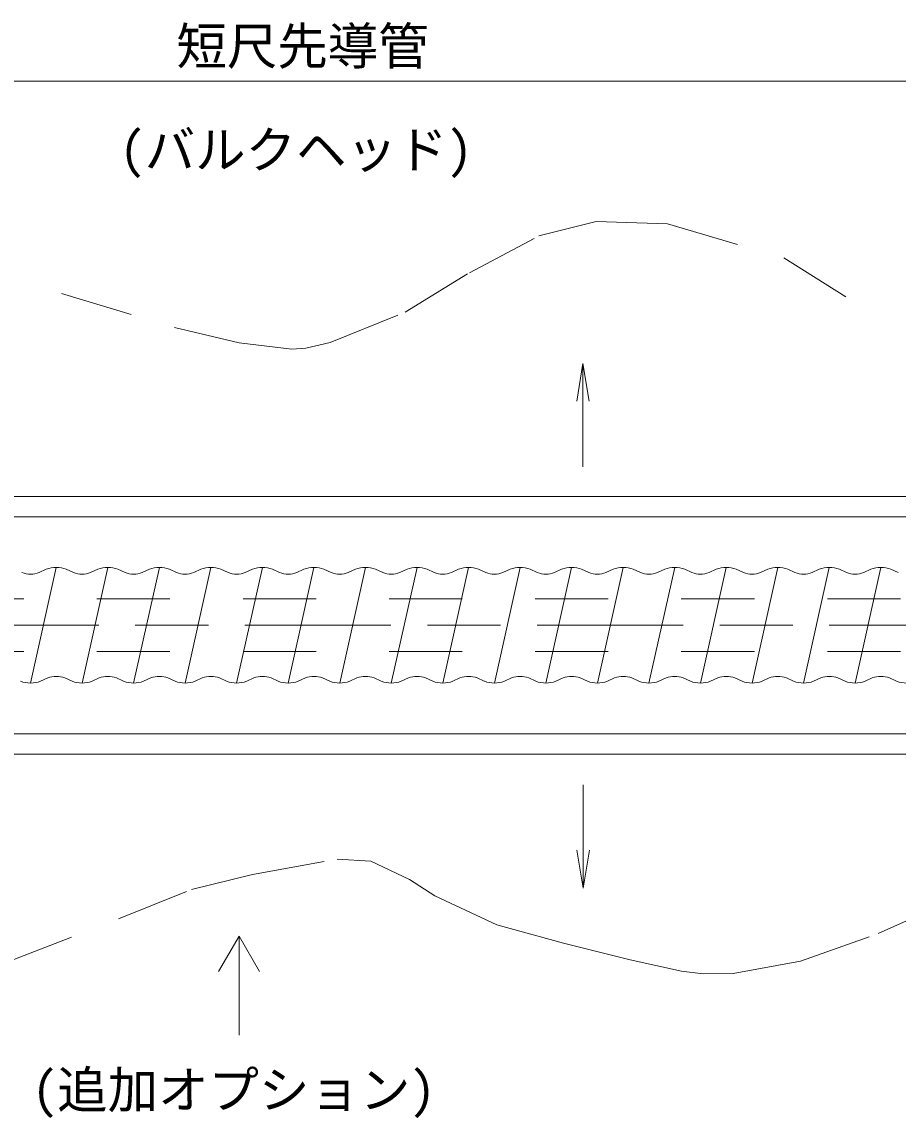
# Model space of a CAD drawing. Units: millimetres on the paper. Extents: x 35 to 806, y 25 to 569.
# Drawn here: x 355.4 to 427.4, y 233.6 to 323.7 of the extents above; entities that cross this region are included whole.
import ezdxf
from ezdxf.enums import TextEntityAlignment as Align

# ---------------------------------------------------------------- set-up
doc = ezdxf.new("R2010")
doc.units = ezdxf.units.MM
doc.linetypes.add('DASHED_SPACED', pattern=[12, 6, -6])
doc.linetypes.add('USER1', pattern=[24, 12, -3, 6, -3])
for name, color, linetype, lineweight in [('1外形線', 7, 'Continuous', 13), ('3隠れ線', 2, 'DASHED_SPACED', 13), ('4中心線', 7, 'USER1', 13), ('6寸法線', 2, 'Continuous', 13)]:
    doc.layers.add(name, color=color, linetype=linetype, lineweight=lineweight)
doc.styles.add('ＭＳ ゴシック', font='')
doc.styles.get('ＭＳ ゴシック').set_extended_font_data('MS Gothic')

# ---------------------------------------------------------------- blocks, each defined once
blk = doc.blocks.new('open_arrow')
at = {"color": 0, "linetype": 'Continuous', "lineweight": -2}
blk.add_lwpolyline([(7.5, 1.25), (0, 0), (7.5, -1.25)], dxfattribs=at)

msp = doc.modelspace()

# ---------------------------------------------------------------- linework, layer by layer
at = {"layer": '1外形線'}
for p, q in [((301.268, 284.71), (455.923, 284.71)), ((301.268, 283.044), (455.923, 283.044)), ((358.222, 278.877), (356.106, 269.377)), ((356.811, 278.455), (357.401, 278.727)), ((359.046, 278.727), (359.635, 278.455)), ((362.456, 278.876), (360.339, 269.376)), ((361.045, 278.455), (361.634, 278.727)), ((363.279, 278.727), (363.869, 278.455)), ((366.689, 278.876), (364.572, 269.376)), ((366.689, 278.876), (364.573, 269.377)), ((365.278, 278.455), (365.868, 278.727)), ((365.278, 278.455), (365.868, 278.727)), ((367.512, 278.727), (368.102, 278.455)), ((370.923, 278.877), (368.806, 269.377)), ((369.512, 278.455), (370.101, 278.727)), ((371.746, 278.727), (372.335, 278.455)), ((375.156, 278.877), (373.039, 269.377)), ((373.745, 278.455), (374.334, 278.727)), ((375.979, 278.727), (376.569, 278.455)), ((379.389, 278.877), (377.273, 269.377)), ((377.978, 278.455), (378.568, 278.727)), ((380.212, 278.728), (380.802, 278.455)), ((383.623, 278.877), (381.506, 269.376)), ((382.212, 278.456), (382.801, 278.728)), ((384.446, 278.728), (385.035, 278.455)), ((387.855, 278.876), (385.738, 269.377)), ((387.856, 278.877), (385.739, 269.377)), ((386.444, 278.455), (387.034, 278.727)), ((386.445, 278.455), (387.035, 278.727)), ((388.678, 278.727), (389.268, 278.455)), ((392.088, 278.877), (389.972, 269.377)), ((390.677, 278.455), (391.267, 278.727)), ((392.911, 278.727), (393.501, 278.455)), ((396.322, 278.877), (394.205, 269.377)), ((394.911, 278.455), (395.5, 278.727)), ((397.145, 278.727), (397.734, 278.455)), ((400.555, 278.877), (398.438, 269.377)), ((399.144, 278.455), (399.734, 278.727)), ((401.378, 278.727), (401.968, 278.455)), ((404.788, 278.877), (402.672, 269.376)), ((403.377, 278.455), (403.967, 278.727)), ((405.612, 278.727), (406.201, 278.455)), ((409.021, 278.876), (406.904, 269.376)), ((409.022, 278.877), (406.905, 269.377)), ((407.61, 278.455), (408.199, 278.727)), ((407.611, 278.455), (408.2, 278.727)), ((409.844, 278.727), (410.434, 278.455)), ((413.254, 278.876), (411.138, 269.376)), ((411.843, 278.455), (412.433, 278.727)), ((414.077, 278.727), (414.667, 278.455)), ((417.488, 278.877), (415.371, 269.376)), ((416.077, 278.455), (416.666, 278.727)), ((418.311, 278.727), (418.9, 278.455)), ((421.721, 278.877), (419.604, 269.377)), ((420.31, 278.455), (420.899, 278.727)), ((422.544, 278.727), (423.134, 278.455)), ((425.954, 278.876), (423.837, 269.376)), ((424.543, 278.455), (425.133, 278.727)), ((426.777, 278.727), (427.367, 278.455)), ((356.929, 269.525), (357.518, 269.797)), ((358.928, 269.797), (359.517, 269.525)), ((361.162, 269.525), (361.752, 269.797)), ((363.161, 269.798), (363.751, 269.526)), ((363.161, 269.797), (363.751, 269.525)), ((365.395, 269.526), (365.985, 269.798)), ((367.395, 269.798), (367.984, 269.526)), ((369.629, 269.526), (370.218, 269.798)), ((371.628, 269.798), (372.218, 269.526)), ((373.862, 269.526), (374.452, 269.798)), ((375.861, 269.798), (376.451, 269.526)), ((378.095, 269.526), (378.685, 269.798)), ((380.095, 269.798), (380.684, 269.526)), ((382.329, 269.526), (382.918, 269.798)), ((384.327, 269.797), (384.917, 269.525)), ((384.328, 269.798), (384.918, 269.525)), ((386.561, 269.525), (387.151, 269.797)), ((388.56, 269.797), (389.15, 269.525)), ((390.795, 269.525), (391.384, 269.797)), ((392.794, 269.797), (393.383, 269.525)), ((395.028, 269.525), (395.618, 269.797)), ((397.027, 269.797), (397.617, 269.525)), ((399.261, 269.525), (399.851, 269.797)), ((401.26, 269.797), (401.85, 269.525)), ((403.495, 269.525), (404.084, 269.797)), ((405.493, 269.797), (406.082, 269.525)), ((405.494, 269.797), (406.083, 269.525)), ((407.727, 269.525), (408.317, 269.797)), ((409.726, 269.797), (410.316, 269.525)), ((411.96, 269.525), (412.55, 269.797)), ((413.96, 269.797), (414.549, 269.525)), ((416.194, 269.525), (416.783, 269.797)), ((418.193, 269.797), (418.783, 269.525)), ((420.427, 269.525), (421.017, 269.797)), ((422.426, 269.797), (423.016, 269.525)), ((424.66, 269.525), (425.25, 269.797)), ((426.66, 269.798), (427.249, 269.525)), ((426.66, 269.797), (427.249, 269.525)), ((301.268, 265.21), (455.923, 265.21)), ((301.268, 263.544), (455.923, 263.545)), ((373.242, 248.582), (371.556, 245.662)), ((373.242, 240.438), (373.242, 248.582)), ((373.242, 248.582), (374.928, 245.662))]:
    msp.add_line(p, q, dxfattribs=at)
at = {"layer": '1外形線', "linetype": 'DASHED_SPACED'}
for points in [[(306.452, 294.499), (310.354, 294.897), (313.724, 295.852), (315.943, 297.549), (319.268, 300.603), (323.138, 303.012), (327.88, 304.437), (334.348, 305.227), (339.973, 305.229), (348.36, 304.082), (358.639, 301.396), (367.944, 298.616), (373.252, 297.347), (377.561, 296.821), (378.709, 296.892), (380.731, 297.364), (386.891, 299.862), (392.168, 303.106), (397.848, 306.132), (402.574, 307.328), (408.425, 307.113), (417.995, 304.32), (428.677, 297.557)], [(353.875, 246.325), (363.345, 249.988), (369.321, 252.401), (374.336, 253.643), (381.282, 254.904), (384.052, 254.746), (387.23, 253.238), (389.327, 251.9), (394.413, 249.517), (399.887, 248.012), (405.37, 246.632), (409.588, 245.688), (411.356, 245.468), (413.835, 245.498), (419.344, 246.514), (425.734, 248.784), (433.975, 252.488)]]:
    msp.add_lwpolyline(points, dxfattribs=at)
at = {"layer": '1外形線'}
for centre, radius, start, end in [((356.107, 280.327), 2, 249.36605, 290.63617), ((358.223, 276.543), 2.333, 69.36613, 110.63387), ((360.34, 280.327), 2, 249.36605, 290.63617), ((362.457, 276.543), 2.333, 69.36613, 110.63387), ((364.573, 280.327), 2, 249.36605, 290.63617), ((366.69, 276.544), 2.333, 69.36613, 110.63387), ((368.807, 280.327), 2, 249.36605, 290.63617), ((370.923, 276.544), 2.333, 69.36613, 110.63387), ((373.04, 280.327), 2, 249.36605, 290.63617), ((375.157, 276.544), 2.333, 69.36613, 110.63387), ((377.273, 280.327), 2, 249.36605, 290.63617), ((379.39, 276.544), 2.333, 69.36613, 110.63387), ((381.507, 280.327), 2, 249.36605, 290.63617), ((383.623, 276.544), 2.333, 69.36613, 110.63387), ((385.74, 280.327), 2, 249.36605, 290.63617), ((387.856, 276.544), 2.333, 69.36613, 110.63387), ((389.973, 280.327), 2, 249.36605, 290.63617), ((392.089, 276.544), 2.333, 69.36613, 110.63387), ((394.206, 280.327), 2, 249.36605, 290.63617), ((396.323, 276.543), 2.333, 69.36613, 110.63387), ((398.439, 280.327), 2, 249.36605, 290.63617), ((400.556, 276.543), 2.333, 69.36613, 110.63387), ((402.673, 280.327), 2, 249.36605, 290.63617), ((404.789, 276.544), 2.333, 69.36613, 110.63387), ((406.906, 280.327), 2, 249.36605, 290.63617), ((409.022, 276.543), 2.333, 69.36613, 110.63387), ((411.138, 280.327), 2, 249.36605, 290.63617), ((413.255, 276.543), 2.333, 69.36613, 110.63387), ((415.372, 280.327), 2, 249.36605, 290.63617), ((417.488, 276.543), 2.333, 69.36613, 110.63387), ((419.605, 280.327), 2, 249.36605, 290.63617), ((421.722, 276.543), 2.333, 69.36613, 110.63387), ((423.838, 280.327), 2, 249.36605, 290.63617), ((425.955, 276.543), 2.333, 69.36613, 110.63387), ((356.106, 271.709), 2.333, 249.36613, 290.63387), ((358.223, 267.925), 2, 69.36992, 110.63395), ((360.34, 271.709), 2.333, 249.36613, 290.63387), ((362.456, 267.925), 2, 69.36992, 110.63395), ((364.573, 271.709), 2.333, 249.36613, 290.63387), ((366.69, 267.926), 2, 69.36992, 110.63395), ((368.806, 271.709), 2.333, 249.36613, 290.63387), ((370.923, 267.926), 2, 69.36992, 110.63395), ((373.04, 271.709), 2.333, 249.36613, 290.63387), ((375.156, 267.926), 2, 69.36992, 110.63395), ((377.273, 271.709), 2.333, 249.36613, 290.63387), ((379.39, 267.926), 2, 69.36992, 110.63395), ((381.506, 271.709), 2.333, 249.36613, 290.63387), ((383.623, 267.926), 2, 69.36992, 110.63395), ((385.739, 271.709), 2.333, 249.36613, 290.63387), ((387.856, 267.926), 2, 69.36992, 110.63395), ((389.972, 271.709), 2.333, 249.36613, 290.63387), ((392.089, 267.926), 2, 69.36992, 110.63395), ((394.206, 271.709), 2.333, 249.36613, 290.63387), ((396.322, 267.926), 2, 69.36992, 110.63395), ((398.439, 271.709), 2.333, 249.36613, 290.63387), ((400.556, 267.926), 2, 69.36992, 110.63395), ((402.672, 271.709), 2.333, 249.36613, 290.63387), ((404.789, 267.926), 2, 69.36992, 110.63395), ((406.905, 271.709), 2.333, 249.36613, 290.63387), ((409.021, 267.925), 2, 69.36992, 110.63395), ((411.138, 271.709), 2.333, 249.36613, 290.63387), ((413.255, 267.925), 2, 69.36992, 110.63395), ((415.371, 271.709), 2.333, 249.36613, 290.63387), ((417.488, 267.925), 2, 69.36992, 110.63395), ((419.605, 271.709), 2.333, 249.36613, 290.63387), ((421.721, 267.925), 2, 69.36992, 110.63395), ((423.838, 271.709), 2.333, 249.36613, 290.63387), ((425.955, 267.925), 2, 69.36992, 110.63395), ((428.072, 271.709), 2.333, 249.36613, 290.63387)]:
    msp.add_arc(centre, radius, start, end, dxfattribs=at)
at = {"layer": '3隠れ線'}
for p, q in [((595.564, 276.294), (130.093, 276.294)), ((595.564, 271.961), (130.093, 271.961))]:
    msp.add_line(p, q, dxfattribs=at)
at = {"layer": '4中心線', "color": 1}
msp.add_line((601.715, 274.127), (130.093, 274.142), dxfattribs=at)
at = {"layer": '6寸法線'}
for p, q in [((455.637, 318.861), (301.268, 318.861)), ((401.485, 295.639), (401.485, 287.146)), ((401.506, 252.533), (401.506, 261.025))]:
    msp.add_line(p, q, dxfattribs=at)

# ---------------------------------------------------------------- block references
at = {"layer": '6寸法線', "xscale": 0.413, "yscale": 0.413}
for p, rotation in [((401.485, 295.639), 270), ((401.506, 252.533), 90)]:
    msp.add_blockref('open_arrow', p, dxfattribs=dict(at, rotation=rotation))

# ---------------------------------------------------------------- texts
at = {"layer": '1外形線', "style": 'ＭＳ ゴシック'}
msp.add_text('(追加オプション)', height=3.038, dxfattribs=at).set_placement((356.229, 233.523), align=Align.BOTTOM_LEFT)
at = {"layer": '6寸法線', "style": 'ＭＳ ゴシック'}
msp.add_text('短尺先導管', height=3.038, dxfattribs=at).set_placement((378.452, 321.736), align=Align.MIDDLE_CENTER)
at = {"layer": '6寸法線', "color": 7, "style": 'ＭＳ ゴシック'}
msp.add_text('(バルクヘッド)', height=3.038, dxfattribs=at).set_placement((363.418, 310.786), align=Align.BOTTOM_LEFT)

doc.saveas('drawing.dxf')
